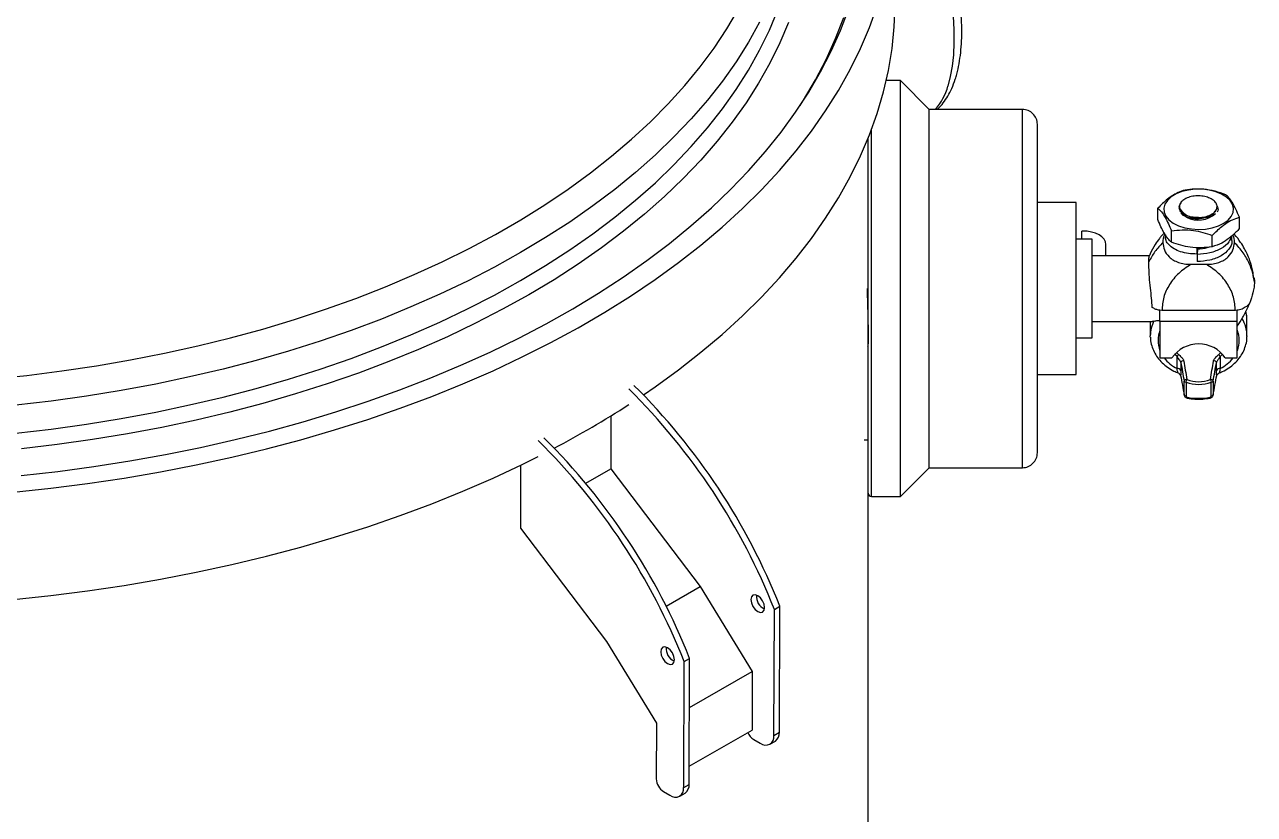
# Model space of a CAD drawing. Header units: millimetres. Extents: x 0 to 6631, y 0 to 4689.
# Drawn here: x 4643.9 to 4961.9, y 1854.8 to 2059.1 of the extents above; entities that cross this region are included whole.
import ezdxf

# ---------------------------------------------------------------- set-up
doc = ezdxf.new("R2010")
doc.units = ezdxf.units.MM
doc.header["$LTSCALE"] = 13
doc.layers.add('几何体', color=7, linetype='Continuous')

msp = doc.modelspace()

# ---------------------------------------------------------------- linework, layer by layer
at = {"layer": '几何体'}
for p, q in [((4870.39, 2044.62), (4866.65, 2044.62)), ((4877.81, 2037.19), (4870.39, 2044.62)), ((4870.39, 1945.82), (4870.39, 2044.62)), ((4901.88, 2037.19), (4877.81, 2037.19)), ((4877.81, 1952.04), (4877.81, 2037.19)), ((4901.88, 1952.04), (4901.88, 2037.19)), ((4862.88, 1945.82), (4862.88, 2032.08)), ((4905.74, 1955.27), (4905.74, 2033.33)), ((4862, 1946.52), (4862, 2029.79)), ((4915.74, 2013.07), (4905.74, 2013.07)), ((4915.74, 1972.24), (4915.74, 2013.07)), ((4942.82, 2013.07), (4942.73, 2012.93)), ((4936.9, 2008.68), (4936.9, 2011.62)), ((4942.44, 2012.15), (4942.44, 2011.72)), ((4951.68, 2010.73), (4951.86, 2010.99)), ((4957.99, 2006.33), (4957.99, 2009.27)), ((4919.94, 2003.6), (4915.74, 2003.6)), ((4917.24, 2003.6), (4917.24, 2005.73)), ((4917.44, 2005.73), (4917.24, 2005.73)), ((4919.94, 1978.1), (4919.94, 2003.6)), ((4938.83, 2004.77), (4938.83, 2004.25)), ((4940.41, 2002.82), (4940.41, 2005.76)), ((4950.96, 2001.65), (4950.96, 2004.59)), ((4956.06, 2003.28), (4956.06, 2004.5)), ((4923.44, 1999.35), (4923.44, 2002.27)), ((4947.03, 1999.76), (4947.03, 2001.44)), ((4947.14, 2001.09), (4947.03, 1999.76)), ((4947.14, 2001.01), (4947.03, 1999.68)), ((4947.14, 2001.44), (4947.14, 2001.09)), ((4934.73, 1999.35), (4919.94, 1999.35)), ((4945.45, 1997.11), (4949.44, 1997.11)), ((4947.03, 1999.68), (4947.03, 1997.8)), ((4961.86, 1992.48), (4961.86, 1992.41)), ((4937.94, 1985.19), (4937.44, 1985.22)), ((4937.44, 1982.31), (4937.44, 1985.22)), ((4956.94, 1985.19), (4937.94, 1985.19)), ((4957.44, 1985.22), (4956.94, 1985.19)), ((4957.44, 1982.31), (4957.44, 1985.22)), ((4919.94, 1982.35), (4935.39, 1982.35)), ((4934.94, 1982.35), (4934.94, 1978.6)), ((4935.39, 1982.41), (4935.8, 1982.4)), ((4957.44, 1982.31), (4937.44, 1982.31)), ((4937.44, 1982.31), (4937.44, 1972.92)), ((4957.44, 1972.92), (4957.44, 1982.31)), ((4959.94, 1978.6), (4959.94, 1982.75)), ((4915.74, 1978.1), (4919.94, 1978.1)), ((4934.95, 1978.25), (4934.94, 1978.6)), ((4959.94, 1978.6), (4959.94, 1978.41)), ((4915.74, 1968.63), (4915.74, 1972.24)), ((4937.44, 1972.92), (4940.54, 1972.92)), ((4941.85, 1973.24), (4941.24, 1973.86)), ((4941.7, 1974.32), (4942.22, 1973.81)), ((4941.85, 1970.19), (4941.85, 1973.24)), ((4942.84, 1971.7), (4942.84, 1969.67)), ((4952.04, 1969.67), (4952.04, 1971.7)), ((4952.67, 1973.81), (4953.19, 1974.32)), ((4953.65, 1973.86), (4953.04, 1973.24)), ((4953.04, 1973.24), (4953.04, 1970.19)), ((4954.34, 1972.92), (4957.44, 1972.92)), ((4905.74, 1968.63), (4915.74, 1968.63)), ((4943.69, 1963.39), (4943.69, 1966.89)), ((4944.19, 1966.64), (4944.19, 1963.13)), ((4950.7, 1963.13), (4950.7, 1966.64)), ((4951.19, 1966.89), (4951.19, 1963.39)), ((4943.72, 1963.26), (4943.69, 1963.39)), ((4951.19, 1963.39), (4951.17, 1963.27)), ((4795.49, 1957.91), (4795.49, 1944.23)), ((4905.74, 1948.37), (4905.74, 1955.27)), ((4861.01, 1951.68), (4862, 1951.72)), ((4877.81, 1944.51), (4877.81, 1952.04)), ((4901.88, 1944.51), (4901.88, 1952.04)), ((4862, 1937.92), (4862, 1946.52)), ((4862.88, 1937.08), (4862.88, 1945.82)), ((4870.39, 1937.08), (4870.39, 1945.82)), ((4772.15, 1945.16), (4772.15, 1928.82)), ((4789, 1940.49), (4795.49, 1944.23)), ((4795.49, 1944.23), (4818.58, 1913.81)), ((4870.39, 1937.08), (4877.81, 1944.51)), ((4877.81, 1944.51), (4901.88, 1944.51)), ((4862, 1319.24), (4862, 1937.92)), ((4862.88, 1937.08), (4870.39, 1937.08)), ((4772.15, 1928.82), (4794.38, 1899.54)), ((4809.75, 1908.71), (4818.58, 1913.81)), ((4818.58, 1913.81), (4832.04, 1891.82)), ((4837.65, 1875.24), (4837.77, 1907.83)), ((4837.77, 1907.83), (4839.19, 1908.65)), ((4839.06, 1876.06), (4839.19, 1908.65)), ((4794.38, 1899.54), (4807.29, 1878.45)), ((4814.44, 1894.36), (4815.85, 1895.18)), ((4815.73, 1862.59), (4815.85, 1895.18)), ((4814.31, 1861.77), (4814.44, 1894.36)), ((4815.8, 1882.45), (4832.04, 1891.82)), ((4832.04, 1891.82), (4831.98, 1876.63)), ((4807.29, 1878.45), (4807.23, 1863.98)), ((4815.74, 1867.26), (4831.98, 1876.63)), ((4837.65, 1875.24), (4839.06, 1876.06)), ((4832.44, 1874.19), (4834.1, 1873.23)), ((4836.61, 1872.97), (4838.03, 1873.79)), ((4809.11, 1860.72), (4810.76, 1859.76)), ((4813.28, 1859.5), (4814.69, 1860.32)), ((4814.31, 1861.77), (4815.73, 1862.59))]:
    msp.add_line(p, q, dxfattribs=at)
at = {"layer": '几何体', "flags": 128}
for points in [[(4882.65, 2043.23), (4883.31, 2045.69), (4883.8, 2048.39), (4884.12, 2051.33), (4884.27, 2054.48), (4884.23, 2057.81), (4884.03, 2061.3), (4883.65, 2064.93), (4883.09, 2068.66), (4882.37, 2072.46), (4881.49, 2076.31), (4880.45, 2080.18), (4879.27, 2084.04), (4877.94, 2087.86), (4876.49, 2091.61), (4874.92, 2095.26), (4873.25, 2098.79), (4871.48, 2102.16), (4869.64, 2105.35), (4867.73, 2108.34), (4867.66, 2108.45)], [(4772.15, 1992.91), (4778.63, 1996.79), (4784.86, 2000.82), (4790.82, 2004.98), (4796.49, 2009.27), (4801.89, 2013.68), (4806.99, 2018.2), (4811.79, 2022.83), (4816.29, 2027.56), (4820.47, 2032.39), (4824.33, 2037.3), (4827.87, 2042.3), (4831.07, 2047.37), (4833.94, 2052.5), (4836.48, 2057.7), (4838.67, 2062.94), (4840.51, 2068.23), (4842.01, 2073.56), (4843.16, 2078.92), (4843.8, 2083.06)], [(4641.07, 1938.21), (4650.68, 1939.22), (4660.22, 1940.42), (4669.69, 1941.83), (4679.06, 1943.42), (4688.32, 1945.21), (4697.46, 1947.19), (4706.48, 1949.37), (4715.36, 1951.72), (4724.08, 1954.26), (4732.64, 1956.98), (4741.02, 1959.87), (4749.22, 1962.94), (4757.22, 1966.18), (4765.02, 1969.58), (4772.6, 1973.14), (4779.95, 1976.85), (4787.06, 1980.71), (4793.93, 1984.72), (4800.55, 1988.87), (4806.9, 1993.16), (4812.98, 1997.57), (4818.78, 2002.11), (4824.3, 2006.76), (4829.52, 2011.53), (4834.44, 2016.4), (4839.06, 2021.37), (4843.36, 2026.43), (4847.34, 2031.58), (4851, 2036.81), (4854.34, 2042.11), (4857.34, 2047.48), (4860, 2052.91), (4862.32, 2058.38), (4864.3, 2063.91)], [(4803.9, 1963.34), (4806.9, 1965.4), (4812.98, 1969.81), (4818.78, 1974.35), (4824.3, 1979), (4829.52, 1983.77), (4834.44, 1988.64), (4839.06, 1993.61), (4843.36, 1998.67), (4847.34, 2003.82), (4851, 2009.05), (4854.34, 2014.35), (4857.34, 2019.72), (4860, 2025.14), (4862.32, 2030.62), (4864.3, 2036.14), (4865.94, 2041.7), (4867.23, 2047.29), (4868.17, 2052.91), (4868.75, 2058.54), (4868.99, 2064.18), (4869, 2065.15)], [(4635.43, 1967.45), (4644.52, 1968.38), (4653.54, 1969.52), (4662.48, 1970.85), (4671.33, 1972.37), (4680.07, 1974.09), (4688.69, 1976), (4697.17, 1978.1), (4705.52, 1980.38), (4713.7, 1982.85), (4721.72, 1985.49), (4729.56, 1988.31), (4737.2, 1991.3), (4744.65, 1994.45), (4751.88, 1997.76), (4758.89, 2001.23), (4765.66, 2004.86), (4772.19, 2008.63), (4778.46, 2012.54), (4784.47, 2016.58), (4790.22, 2020.75), (4795.68, 2025.05), (4800.85, 2029.47), (4805.73, 2033.99), (4810.31, 2038.62), (4814.58, 2043.35), (4818.54, 2048.16), (4822.17, 2053.06), (4825.48, 2058.04), (4828.46, 2063.08)], [(4643.03, 1942.5), (4652.48, 1943.56), (4661.86, 1944.81), (4671.15, 1946.26), (4680.34, 1947.91), (4689.42, 1949.74), (4698.39, 1951.77), (4707.21, 1953.98), (4715.9, 1956.38), (4724.42, 1958.95), (4732.78, 1961.71), (4740.96, 1964.64), (4748.95, 1967.73), (4756.73, 1971), (4764.31, 1974.42), (4771.67, 1978), (4778.79, 1981.74), (4785.68, 1985.62), (4792.32, 1989.64), (4798.7, 1993.8), (4804.81, 1998.09), (4810.65, 2002.51), (4816.2, 2007.04), (4821.47, 2011.69), (4826.44, 2016.45), (4831.11, 2021.31), (4835.46, 2026.26), (4839.51, 2031.31), (4843.23, 2036.43), (4846.63, 2041.63), (4849.69, 2046.89), (4852.43, 2052.22), (4854.82, 2057.6), (4856.88, 2063.03)], [(4844.45, 2038.23), (4845.29, 2039.55), (4848.39, 2044.81), (4851.17, 2050.13), (4853.6, 2055.5), (4855.69, 2060.93)], [(4833.94, 2059.73), (4831.07, 2054.59), (4827.87, 2049.52), (4824.33, 2044.53), (4820.47, 2039.61), (4816.29, 2034.78), (4811.79, 2030.05), (4806.99, 2025.42), (4801.89, 2020.9), (4796.49, 2016.49), (4790.82, 2012.2), (4784.86, 2008.04), (4778.63, 2004.02), (4772.15, 2000.13), (4765.42, 1996.39), (4758.44, 1992.79), (4751.24, 1989.35), (4743.81, 1986.08), (4736.18, 1982.96), (4728.34, 1980.02), (4720.32, 1977.25), (4712.12, 1974.65), (4703.76, 1972.24), (4695.25, 1970.01), (4686.59, 1967.97), (4677.81, 1966.12), (4668.92, 1964.46), (4659.92, 1962.99), (4650.83, 1961.73), (4641.66, 1960.66)], [(4841.41, 2059.64), (4839.18, 2054.37), (4836.6, 2049.15), (4833.69, 2043.98), (4830.44, 2038.89), (4826.86, 2033.87), (4822.96, 2028.93), (4818.73, 2024.08), (4814.2, 2019.32), (4809.35, 2014.66), (4804.21, 2010.12), (4798.78, 2005.69), (4793.06, 2001.38), (4787.06, 1997.19), (4780.8, 1993.14), (4774.27, 1989.23)], [(4953.35, 2015.28), (4951.86, 2015.89), (4950.18, 2016.31), (4948.4, 2016.52), (4946.57, 2016.53), (4944.78, 2016.32), (4943.1, 2015.91), (4941.6, 2015.31), (4940.34, 2014.55), (4939.36, 2013.66), (4938.72, 2012.67), (4938.44, 2011.63), (4938.52, 2010.58), (4938.97, 2009.56), (4939.77, 2008.61), (4940.88, 2007.77), (4942.26, 2007.08), (4943.85, 2006.57), (4945.59, 2006.25), (4947.4, 2006.14), (4949.22, 2006.24), (4950.96, 2006.55), (4952.56, 2007.06), (4953.95, 2007.74), (4955.08, 2008.57), (4955.89, 2009.51), (4956.35, 2010.53), (4956.45, 2011.58), (4956.18, 2012.63), (4955.56, 2013.62), (4954.6, 2014.51), (4953.35, 2015.28)], [(4944.33, 2009.27), (4943.48, 2009.83), (4942.96, 2010.44)], [(4923.44, 2002.27), (4923.33, 2002.94), (4922.99, 2003.59), (4922.43, 2004.19), (4921.69, 2004.72), (4920.78, 2005.15), (4919.74, 2005.47), (4918.61, 2005.67), (4917.44, 2005.73)], [(4641.66, 1953.44), (4650.83, 1954.51), (4659.92, 1955.77), (4668.92, 1957.23), (4677.81, 1958.89), (4686.59, 1960.74), (4695.25, 1962.79), (4703.76, 1965.01), (4712.12, 1967.43), (4720.32, 1970.02), (4728.34, 1972.79), (4736.18, 1975.74), (4743.81, 1978.85), (4751.24, 1982.13), (4758.44, 1985.57), (4765.42, 1989.16), (4772.15, 1992.91)], [(4774.27, 1989.23), (4767.5, 1985.47), (4760.48, 1981.85), (4753.24, 1978.39), (4745.77, 1975.09), (4738.09, 1971.95), (4730.22, 1968.98), (4722.16, 1966.18), (4713.92, 1963.57), (4705.51, 1961.13), (4696.95, 1958.87), (4688.26, 1956.81), (4679.43, 1954.93), (4670.49, 1953.25), (4661.44, 1951.76), (4652.31, 1950.47), (4643.09, 1949.38)], [(4959.94, 1982.75), (4959.9, 1983.64), (4959.66, 1984.93)], [(4641.07, 1910.45), (4650.68, 1911.46), (4660.22, 1912.66), (4669.69, 1914.06), (4679.06, 1915.66), (4688.32, 1917.45), (4697.46, 1919.43), (4706.48, 1921.6), (4715.36, 1923.96), (4724.08, 1926.5), (4732.64, 1929.22), (4741.02, 1932.11), (4749.22, 1935.18), (4757.22, 1938.41), (4765.02, 1941.81), (4772.6, 1945.37), (4776.7, 1947.41)], [(4835.24, 1908.31), (4835.11, 1909.17), (4834.73, 1910.06), (4834.16, 1910.83), (4833.48, 1911.38), (4832.8, 1911.62), (4832.23, 1911.51), (4831.84, 1911.07), (4831.7, 1910.37), (4831.84, 1909.51), (4832.22, 1908.63), (4832.79, 1907.86), (4833.46, 1907.31), (4834.14, 1907.07), (4834.72, 1907.17), (4835.1, 1907.61), (4835.24, 1908.31)], [(4811.9, 1894.84), (4811.77, 1895.7), (4811.39, 1896.58), (4810.82, 1897.36), (4810.14, 1897.91), (4809.47, 1898.15), (4808.89, 1898.04), (4808.51, 1897.6), (4808.37, 1896.9), (4808.5, 1896.04), (4808.88, 1895.16), (4809.45, 1894.38), (4810.13, 1893.84), (4810.81, 1893.6), (4811.38, 1893.7), (4811.77, 1894.14), (4811.9, 1894.84)]]:
    msp.add_lwpolyline(points, dxfattribs=at)
at = {"layer": '几何体'}
for centre, radius, start, end in [((4867.41, 2047.53), 15.83, 319.2157, 344.2268), ((4901.88, 2033.33), 3.86, 0, 90.0001), ((4946.85, 2014.33), 5.14, 213.5847, 276.6659), ((4947.35, 2015.21), 6.66, 243.0646, 311.9208), ((4943.54, 1978.57), 8.6, 152.779, 179.8291), ((4951.21, 1978.54), 8.73, 0.3595, 30.5812), ((4944.05, 1977.44), 7.11, 158.4146, 201.5854), ((4950.84, 1977.44), 7.11, 338.4146, 21.5854), ((4947.44, 1968.12), 8.4, 34.8193, 145.1807), ((4946.15, 1978.81), 9.64, 217.7158, 243.4879), ((4941.36, 1973.96), 0.876, 304.2656, 349.5617), ((4943.37, 1971.59), 0.54, 63.8589, 168.313), ((4951.52, 1971.59), 0.54, 11.687, 116.1411), ((4953.53, 1973.96), 0.876, 190.4383, 235.7344), ((4948.73, 1978.81), 9.64, 296.5121, 322.2842), ((4941.99, 1969.24), 0.954, 26.7777, 98.5718), ((4952.9, 1969.24), 0.954, 81.4282, 153.2223), ((4682.69, 1846.44), 166.79, 21.5981, 45.2459), ((4684.13, 1847.27), 166.77, 21.5969, 45.29), ((4944.22, 1966.8), 0.532, 69.3134, 169.5216), ((4944.12, 1967.11), 0.477, 206.7777, 278.5718), ((4942.83, 1967.44), 1.58, 329.3453, 354.6076), ((4947.44, 1975.17), 9.13, 249.142, 290.858), ((4947.44, 1975.27), 8.53, 249.142, 290.858), ((4950.67, 1966.8), 0.532, 10.4784, 110.6866), ((4952.06, 1967.44), 1.58, 185.3924, 210.6547), ((4950.77, 1967.11), 0.477, 261.4282, 333.2223), ((4944.12, 1963.6), 0.477, 206.7777, 278.5718), ((4944.21, 1962.78), 0.363, 316.1689, 352.1068), ((4947.44, 1977.06), 14.61, 258.6781, 281.3219), ((4950.67, 1962.78), 0.362, 187.8531, 223.9212), ((4950.77, 1963.6), 0.477, 261.4282, 333.2223), ((4662.61, 2173.81), 253.51, 297.8031, 302.8484), ((4660.77, 1833.78), 166.79, 21.5981, 45.2459), ((4659.38, 1832.98), 166.77, 21.5969, 45.29), ((4901.88, 1948.37), 3.86, 269.9999, 360), ((4862.88, 1937.97), 0.889, 183.3943, 270), ((4836.6, 1911.15), 3.47, 173.5766, 246.418), ((4813.26, 1897.68), 3.47, 173.5766, 246.418), ((4834.59, 1877.56), 4, 202.8774, 237.5092), ((4836.57, 1875.83), 2.5, 305.5913, 5.3828), ((4835.49, 1874.91), 2.18, 230.3616, 8.776), ((4811.32, 1864.16), 4.09, 182.4596, 237.2493), ((4812.15, 1861.44), 2.18, 230.3616, 8.776), ((4813.23, 1862.35), 2.5, 305.5913, 5.3828)]:
    msp.add_arc(centre, radius, start, end, dxfattribs=at)
for centre, major_axis, ratio, start_param, end_param in [((4946.95, 1955.6), (-7.51, 39.97), 0.028513, 1.15085, 1.27909), ((4947.44, 1955.64), (-7.03, 39.91), 0.025065, 1.14169, 1.269929), ((4947.44, 1955.64), (7.03, 39.91), 0.025065, 5.013256, 5.141495), ((4947.94, 1955.6), (7.51, 39.97), 0.028513, 5.004096, 5.132335), ((4946.45, 1958.19), (-11.37, 60.48), 0.028513, 1.396299, 1.479355), ((4948.44, 1958.19), (11.37, 60.48), 0.028513, 4.80383, 4.886886)]:
    msp.add_ellipse(centre, major_axis=major_axis, ratio=ratio, start_param=start_param, end_param=end_param, dxfattribs=at)
for points, knots in [([(4879.84, 2037.19), (4879.93, 2037.27), (4880.53, 2037.75), (4881.46, 2038.88), (4882.65, 2040.6), (4883.68, 2042.65), (4884.42, 2044.59), (4885.04, 2046.72), (4885.54, 2048.97), (4885.95, 2051.85), (4886.18, 2054.89), (4886.23, 2058.08), (4886.11, 2061.39), (4885.83, 2064.81), (4885.38, 2068.32), (4884.78, 2071.89), (4884.02, 2075.51), (4883.12, 2079.14), (4882.09, 2082.78), (4880.92, 2086.38), (4879.62, 2089.94), (4878.21, 2093.43), (4876.7, 2096.82), (4875.08, 2100.09), (4873.38, 2103.23), (4871.6, 2106.21), (4869.74, 2109), (4868.06, 2111.32), (4866.98, 2112.6), (4866.56, 2113.11)], [0, 0, 0, 0, 0.006355, 0.041553, 0.078171, 0.116362, 0.157227, 0.178506, 0.219221, 0.259887, 0.300383, 0.340657, 0.380715, 0.420586, 0.460304, 0.499901, 0.539406, 0.578845, 0.61824, 0.657614, 0.696986, 0.73637, 0.775785, 0.815253, 0.854798, 0.894445, 0.934226, 0.974177, 1, 1, 1, 1]), ([(4943.93, 2016.3), (4943.63, 2016.22), (4942.75, 2015.96), (4941.24, 2015.28), (4939.15, 2013.88), (4937.72, 2012.45), (4936.9, 2011.62)], [0, 0, 0, 0, 0.131547, 0.383647, 0.643559, 1, 1, 1, 1]), ([(4954.47, 2015.13), (4953.55, 2015.45), (4951.69, 2016.1), (4948.92, 2016.57), (4946.3, 2016.61), (4944.73, 2016.41), (4943.93, 2016.3)], [0, 0, 0, 0, 0.267276, 0.541818, 0.768445, 1, 1, 1, 1]), ([(4950.34, 2014.19), (4949.91, 2014.36), (4949.05, 2014.71), (4947.47, 2014.88), (4945.88, 2014.77), (4944.43, 2014.35), (4943.28, 2013.68), (4942.58, 2012.81), (4942.42, 2012.05), (4942.53, 2011.61), (4942.56, 2011.49)], [0, 0, 0, 0, 0.132095, 0.264168, 0.396922, 0.532469, 0.668255, 0.806625, 0.945503, 1, 1, 1, 1]), ([(4942.56, 2011.49), (4942.5, 2011.68), (4942.34, 2012.16), (4942.61, 2012.64), (4942.77, 2012.93)], [0, 0, 0, 0, 0.391558, 1, 1, 1, 1]), ([(4947.44, 2009.22), (4948, 2009.27), (4949.11, 2009.35), (4950.56, 2009.86), (4951.64, 2010.61), (4952.22, 2011.51), (4952.23, 2012.46), (4951.71, 2013.35), (4950.95, 2013.91), (4950.44, 2014.14), (4950.34, 2014.19)], [0, 0, 0, 0, 0.1408, 0.281601, 0.422095, 0.560119, 0.697396, 0.832652, 0.966706, 1, 1, 1, 1]), ([(4957.99, 2009.27), (4957.68, 2010), (4957.06, 2011.48), (4956.14, 2013.18), (4955.27, 2014.38), (4954.74, 2014.88), (4954.47, 2015.13)], [0, 0, 0, 0, 0.267276, 0.541818, 0.768445, 1, 1, 1, 1]), ([(4936.9, 2011.62), (4937.21, 2011.33), (4937.83, 2010.73), (4938.75, 2009.35), (4939.62, 2007.65), (4940.15, 2006.39), (4940.41, 2005.76)], [0, 0, 0, 0, 0.267276, 0.541818, 0.768445, 1, 1, 1, 1]), ([(4947.44, 2009.22), (4946.79, 2009.23), (4945.48, 2009.26), (4943.82, 2009.83), (4942.67, 2010.68), (4942.52, 2011.37), (4942.44, 2011.72)], [0, 0, 0, 0, 0.250387, 0.499383, 0.750538, 1, 1, 1, 1]), ([(4942.73, 2010.84), (4942.79, 2010.75), (4942.91, 2010.57), (4943.03, 2010.39), (4943.09, 2010.3)], [0, 0, 0, 0, 0.500003, 1, 1, 1, 1]), ([(4951.68, 2010.74), (4951.39, 2010.41), (4950.81, 2009.74), (4949.25, 2009.07), (4947.45, 2008.76), (4945.62, 2008.87), (4944.13, 2009.37), (4943.26, 2009.91), (4943.14, 2010.26), (4943.13, 2010.3)], [0, 0, 0, 0, 0.159429, 0.32265, 0.486784, 0.650918, 0.81414, 0.978778, 1, 1, 1, 1]), ([(4952.17, 2012.14), (4952.31, 2011.85), (4952.57, 2011.33), (4952.33, 2010.8), (4952.22, 2010.57)], [0, 0, 0, 0, 0.551321, 1, 1, 1, 1]), ([(4940.41, 2002.82), (4940.1, 2003.11), (4939.48, 2003.71), (4938.56, 2005.09), (4937.69, 2006.79), (4937.16, 2008.05), (4936.9, 2008.68)], [0, 0, 0, 0, 0.267276, 0.541818, 0.768445, 1, 1, 1, 1]), ([(4950.96, 2004.59), (4951.78, 2005.42), (4953.18, 2006.83), (4955.27, 2008.24), (4956.79, 2008.93), (4957.69, 2009.19), (4957.99, 2009.27)], [0, 0, 0, 0, 0.356439, 0.608129, 0.868454, 1, 1, 1, 1]), ([(4957.99, 2006.33), (4957.69, 2006.02), (4956.81, 2005.11), (4955.29, 2003.76), (4953.2, 2002.38), (4951.78, 2001.92), (4950.96, 2001.65)], [0, 0, 0, 0, 0.131547, 0.383647, 0.643559, 1, 1, 1, 1]), ([(4938.53, 2005.22), (4938.52, 2005.21), (4938.28, 2004.97), (4937.88, 2004.49), (4937.09, 2003.52), (4936.05, 2002.02), (4935.15, 2000.48), (4934.75, 1999.42), (4934.66, 1999.2)], [0, 0, 0, 0, 0.003035, 0.14487, 0.262047, 0.518713, 0.903364, 1, 1, 1, 1]), ([(4938.73, 2004.92), (4938.68, 2004.85), (4938.19, 2004.18), (4938.19, 2003.44), (4938.19, 2002.77)], [0, 0, 0, 0, 0.099544, 1, 1, 1, 1]), ([(4947.03, 1999.76), (4946.29, 1999.79), (4944.79, 1999.84), (4942.73, 2000.34), (4940.99, 2001.1), (4939.71, 2002.1), (4938.94, 2003.18), (4938.89, 2003.92), (4938.87, 2004.25)], [0, 0, 0, 0, 0.1717045, 0.3445931, 0.5153058, 0.6884331, 0.8594773, 1, 1, 1, 1]), ([(4940.41, 2005.76), (4941.33, 2005.88), (4943.2, 2006.11), (4945.97, 2005.96), (4948.58, 2005.42), (4950.16, 2004.87), (4950.96, 2004.59)], [0, 0, 0, 0, 0.267276, 0.541818, 0.768445, 1, 1, 1, 1]), ([(4955.79, 2004.27), (4955.66, 2003.8), (4955.32, 2002.65), (4953.36, 2001.13), (4950.44, 1999.93), (4948.17, 1999.77), (4947.03, 1999.68)], [0, 0, 0, 0, 0.1853438, 0.4579513, 0.7282232, 1, 1, 1, 1]), ([(4956.01, 2003.28), (4956.03, 2003.19), (4956.15, 2002.43), (4955.39, 2000.96), (4953.41, 1999.25), (4950.43, 1998.06), (4948.17, 1997.89), (4947.03, 1997.8)], [0, 0, 0, 0, 0.030082, 0.272042, 0.515638, 0.757147, 1, 1, 1, 1]), ([(4956.7, 2002.77), (4956.71, 2003.44), (4956.72, 2004.11), (4956.3, 2004.71), (4956.3, 2004.71)], [0, 0, 0, 0, 0.9945002, 1, 1, 1, 1]), ([(4961.66, 1993.61), (4961.61, 1994.2), (4961.47, 1995.68), (4960.84, 1997.76), (4960.07, 1999.67), (4959.26, 2001.29), (4958.2, 2002.96), (4957.29, 2004.26), (4956.62, 2004.91), (4956.57, 2004.96)], [0, 0, 0, 0, 0.141963, 0.360737, 0.516558, 0.629001, 0.781932, 0.984354, 1, 1, 1, 1]), ([(4938.19, 2002.77), (4937.47, 2002), (4936.03, 2000.45), (4935.06, 1998.68), (4934.58, 1997.79)], [0, 0, 0, 0, 0.500003, 1, 1, 1, 1]), ([(4938.19, 2002.77), (4938.26, 2002.12), (4938.4, 2000.81), (4939.48, 1999.25), (4940.84, 1998.2), (4942.17, 1997.58), (4943.73, 1997.18), (4944.87, 1997.14), (4945.45, 1997.11)], [0, 0, 0, 0, 0.249267, 0.498915, 0.628714, 0.74965, 0.872448, 1, 1, 1, 1]), ([(4950.96, 2001.65), (4950.04, 2001.53), (4948.17, 2001.3), (4945.4, 2001.45), (4942.78, 2001.99), (4941.21, 2002.54), (4940.41, 2002.82)], [0, 0, 0, 0, 0.267276, 0.541818, 0.768445, 1, 1, 1, 1]), ([(4950.16, 2001.57), (4949.97, 2001.49), (4949.09, 2001.1), (4948, 2001.05), (4947.14, 2001.01)], [0, 0, 0, 0, 0.212686, 1, 1, 1, 1]), ([(4949.44, 1997.11), (4950.02, 1997.14), (4951.15, 1997.18), (4952.72, 1997.58), (4954.04, 1998.2), (4955.4, 1999.25), (4956.48, 2000.81), (4956.63, 2002.12), (4956.7, 2002.77)], [0, 0, 0, 0, 0.1274172, 0.2501178, 0.3708143, 0.5004071, 0.7495589, 1, 1, 1, 1]), ([(4961.86, 1992.48), (4961.73, 1993.28), (4961.49, 1994.88), (4960.55, 1997.46), (4959.07, 2000.18), (4957.49, 2001.91), (4956.7, 2002.77)], [0, 0, 0, 0, 0.213867, 0.427737, 0.713867, 1, 1, 1, 1]), ([(4934.58, 1997.79), (4934.58, 1998.25), (4934.58, 1999.03), (4934.66, 1999.15), (4934.69, 1999.19)], [0, 0, 0, 0, 0.593435, 1, 1, 1, 1]), ([(4935.45, 1985.94), (4935.41, 1986.72), (4935.32, 1988.28), (4934.93, 1991.05), (4934.7, 1993.84), (4934.59, 1996.22), (4934.58, 1997.31), (4934.58, 1997.79)], [0, 0, 0, 0, 0.199828, 0.401922, 0.618692, 0.832327, 1, 1, 1, 1]), ([(4945.45, 1997.11), (4944.35, 1996.37), (4942.15, 1994.89), (4939.8, 1991.95), (4938.23, 1988.67), (4938.04, 1986.35), (4937.94, 1985.19)], [0, 0, 0, 0, 0.249999, 0.5, 0.750001, 1, 1, 1, 1]), ([(4956.94, 1985.19), (4956.85, 1986.35), (4956.65, 1988.67), (4955.09, 1991.95), (4952.74, 1994.89), (4950.54, 1996.37), (4949.44, 1997.11)], [0, 0, 0, 0, 0.249999, 0.5, 0.750001, 1, 1, 1, 1]), ([(4961.64, 1993.77), (4961.68, 1993.69), (4961.85, 1993.4), (4961.85, 1992.87), (4961.85, 1992.48)], [0, 0, 0, 0, 0.271957, 1, 1, 1, 1]), ([(4861.71, 1990.85), (4861.72, 1990.56), (4861.75, 1989.43), (4861.81, 1987.47), (4861.88, 1985.06), (4861.94, 1982.79), (4861.98, 1980.78), (4862, 1979.03), (4861.99, 1977.63), (4861.97, 1976.61), (4861.92, 1975.97), (4861.87, 1975.89), (4861.85, 1975.85)], [0, 0, 0, 0, 0.037557, 0.143371, 0.252249, 0.358129, 0.467085, 0.572849, 0.681686, 0.787333, 0.89604, 1, 1, 1, 1]), ([(4961.86, 1992.41), (4961.83, 1992.02), (4961.79, 1991.23), (4961.47, 1989.46), (4960.93, 1987.94), (4960.59, 1986.98)], [0, 0, 0, 0, 0.266654, 0.541385, 1, 1, 1, 1]), ([(4937.44, 1985.22), (4937.3, 1985.24), (4936.86, 1985.3), (4936.15, 1985.53), (4935.69, 1985.8), (4935.45, 1985.94)], [0, 0, 0, 0, 0.182488, 0.571881, 1, 1, 1, 1]), ([(4960.59, 1986.98), (4960.43, 1986.8), (4960.12, 1986.45), (4959.56, 1986.01), (4958.99, 1985.67), (4958.37, 1985.41), (4957.84, 1985.27), (4957.52, 1985.23), (4957.44, 1985.22)], [0, 0, 0, 0, 0.233975, 0.449095, 0.621735, 0.7798, 0.949594, 1, 1, 1, 1]), ([(4957.44, 1981.14), (4957.93, 1981.88), (4958.95, 1983.42), (4959.99, 1985.51), (4960.48, 1986.7), (4960.59, 1986.98)], [0, 0, 0, 0, 0.410682, 0.858247, 1, 1, 1, 1]), ([(4959.9, 1982.57), (4959.92, 1982.89), (4959.95, 1983.69), (4959.76, 1984.48), (4959.65, 1984.96)], [0, 0, 0, 0, 0.396025, 1, 1, 1, 1]), ([(4935.8, 1982.4), (4935.98, 1982.44), (4936.26, 1982.5), (4936.83, 1982.59), (4937.21, 1982.62), (4937.4, 1982.62), (4937.44, 1982.62)], [0, 0, 0, 0, 0.467677, 0.730124, 0.94579, 1, 1, 1, 1]), ([(4934.98, 1978.23), (4934.98, 1978.06), (4934.97, 1977.33), (4935.27, 1976.05), (4935.87, 1974.46), (4936.79, 1972.97), (4937.97, 1971.62), (4939.39, 1970.45), (4940.85, 1969.55), (4941.87, 1969.13), (4942.3, 1968.96)], [0, 0, 0, 0, 0.041946, 0.182874, 0.323734, 0.465186, 0.607667, 0.751308, 0.895987, 1, 1, 1, 1]), ([(4952.59, 1968.96), (4952.92, 1969.09), (4953.86, 1969.47), (4955.28, 1970.3), (4956.76, 1971.47), (4958, 1972.83), (4958.96, 1974.35), (4959.6, 1975.98), (4959.92, 1977.35), (4959.91, 1978.16), (4959.9, 1978.4)], [0, 0, 0, 0, 0.0801529, 0.2249312, 0.3697768, 0.514089, 0.6574488, 0.7995109, 0.940179, 1, 1, 1, 1]), ([(4942.84, 1971.7), (4942.82, 1971.78), (4942.78, 1971.93), (4942.62, 1972.21), (4942.38, 1972.55), (4942.1, 1972.9), (4941.92, 1973.14), (4941.85, 1973.24)], [0, 0, 0, 0, 0.154254, 0.316154, 0.499276, 0.783133, 1, 1, 1, 1]), ([(4942.22, 1973.81), (4942.32, 1973.71), (4942.58, 1973.48), (4942.97, 1973.1), (4943.3, 1972.72), (4943.53, 1972.38), (4943.58, 1972.18), (4943.61, 1972.08)], [0, 0, 0, 0, 0.1911299, 0.4550454, 0.6403401, 0.8183796, 1, 1, 1, 1]), ([(4951.28, 1972.08), (4951.29, 1972.12), (4951.32, 1972.26), (4951.46, 1972.55), (4951.77, 1972.95), (4952.2, 1973.39), (4952.5, 1973.66), (4952.67, 1973.81)], [0, 0, 0, 0, 0.070193, 0.27645, 0.477116, 0.713047, 1, 1, 1, 1]), ([(4953.04, 1973.24), (4952.92, 1973.09), (4952.72, 1972.82), (4952.41, 1972.42), (4952.2, 1972.09), (4952.1, 1971.89), (4952.06, 1971.78), (4952.05, 1971.73), (4952.04, 1971.7)], [0, 0, 0, 0, 0.322413, 0.569131, 0.760582, 0.899161, 0.941211, 1, 1, 1, 1]), ([(4942.06, 1969.07), (4942.07, 1969.06), (4942.07, 1969.06), (4942.06, 1969.17), (4942.04, 1969.33), (4941.96, 1969.7), (4941.9, 1969.94), (4941.85, 1970.19)], [0, 0, 0, 0, 0.167469, 0.218366, 0.589206, 0.598719, 1, 1, 1, 1]), ([(4942.05, 1969.04), (4942.09, 1969.03), (4942.21, 1968.99), (4942.33, 1968.9), (4942.38, 1968.84), (4942.39, 1968.83)], [0, 0, 0, 0, 0.285578, 0.925742, 1, 1, 1, 1]), ([(4942.39, 1968.83), (4942.47, 1968.76), (4942.65, 1968.58), (4942.73, 1968.44), (4942.78, 1968.37)], [0, 0, 0, 0, 0.444939, 1, 1, 1, 1]), ([(4942.4, 1968.8), (4942.46, 1968.74), (4942.63, 1968.57), (4942.75, 1968.37), (4942.79, 1968.25), (4942.79, 1968.25), (4942.79, 1968.25)], [0, 0, 0, 0, 0.226175, 0.626461, 0.979461, 1, 1, 1, 1]), ([(4942.84, 1969.67), (4942.84, 1969.35), (4942.83, 1968.79), (4942.79, 1968.49), (4942.78, 1968.37)], [0, 0, 0, 0, 0.586964, 1, 1, 1, 1]), ([(4952.11, 1968.37), (4952.09, 1968.49), (4952.05, 1968.79), (4952.05, 1969.35), (4952.04, 1969.67)], [0, 0, 0, 0, 0.413036, 1, 1, 1, 1]), ([(4952.1, 1968.26), (4952.1, 1968.26), (4952.1, 1968.27), (4952.17, 1968.43), (4952.31, 1968.64), (4952.45, 1968.78), (4952.49, 1968.82)], [0, 0, 0, 0, 0.118439, 0.481262, 0.864792, 1, 1, 1, 1]), ([(4952.11, 1968.37), (4952.16, 1968.44), (4952.24, 1968.58), (4952.42, 1968.76), (4952.5, 1968.84)], [0, 0, 0, 0, 0.552456, 1, 1, 1, 1]), ([(4952.5, 1968.83), (4952.52, 1968.85), (4952.6, 1968.94), (4952.73, 1969), (4952.83, 1969.05)], [0, 0, 0, 0, 0.234036, 1, 1, 1, 1]), ([(4953.04, 1970.19), (4952.98, 1969.94), (4952.89, 1969.56), (4952.84, 1969.25), (4952.81, 1969.07), (4952.82, 1969.06), (4952.82, 1969.05)], [0, 0, 0, 0, 0.389638, 0.619793, 0.760585, 1, 1, 1, 1]), ([(4943.71, 1963.25), (4943.74, 1963.16), (4943.8, 1962.96), (4944.02, 1962.72), (4944.26, 1962.57), (4944.43, 1962.55), (4944.48, 1962.54)], [0, 0, 0, 0, 0.269918, 0.559371, 0.863236, 1, 1, 1, 1]), ([(4944.19, 1963.13), (4944.2, 1963.08), (4944.21, 1962.99), (4944.29, 1962.87), (4944.42, 1962.78), (4944.52, 1962.75), (4944.57, 1962.73)], [0, 0, 0, 0, 0.2520437, 0.5040461, 0.7571208, 1, 1, 1, 1]), ([(4944.48, 1962.53), (4944.82, 1962.47), (4945.81, 1962.29), (4947.49, 1962.2), (4949.14, 1962.3), (4950.1, 1962.47), (4950.41, 1962.53)], [0, 0, 0, 0, 0.176316, 0.508482, 0.840964, 1, 1, 1, 1]), ([(4950.31, 1962.73), (4950.37, 1962.75), (4950.47, 1962.78), (4950.6, 1962.88), (4950.68, 1963), (4950.69, 1963.09), (4950.7, 1963.13)], [0, 0, 0, 0, 0.25538, 0.510786, 0.765429, 1, 1, 1, 1]), ([(4950.41, 1962.54), (4950.47, 1962.55), (4950.66, 1962.59), (4950.91, 1962.76), (4951.11, 1963), (4951.15, 1963.19), (4951.17, 1963.27)], [0, 0, 0, 0, 0.172875, 0.487078, 0.783812, 1, 1, 1, 1])]:
    msp.add_open_spline(points, degree=3, knots=knots, dxfattribs=at)

doc.saveas('drawing.dxf')
